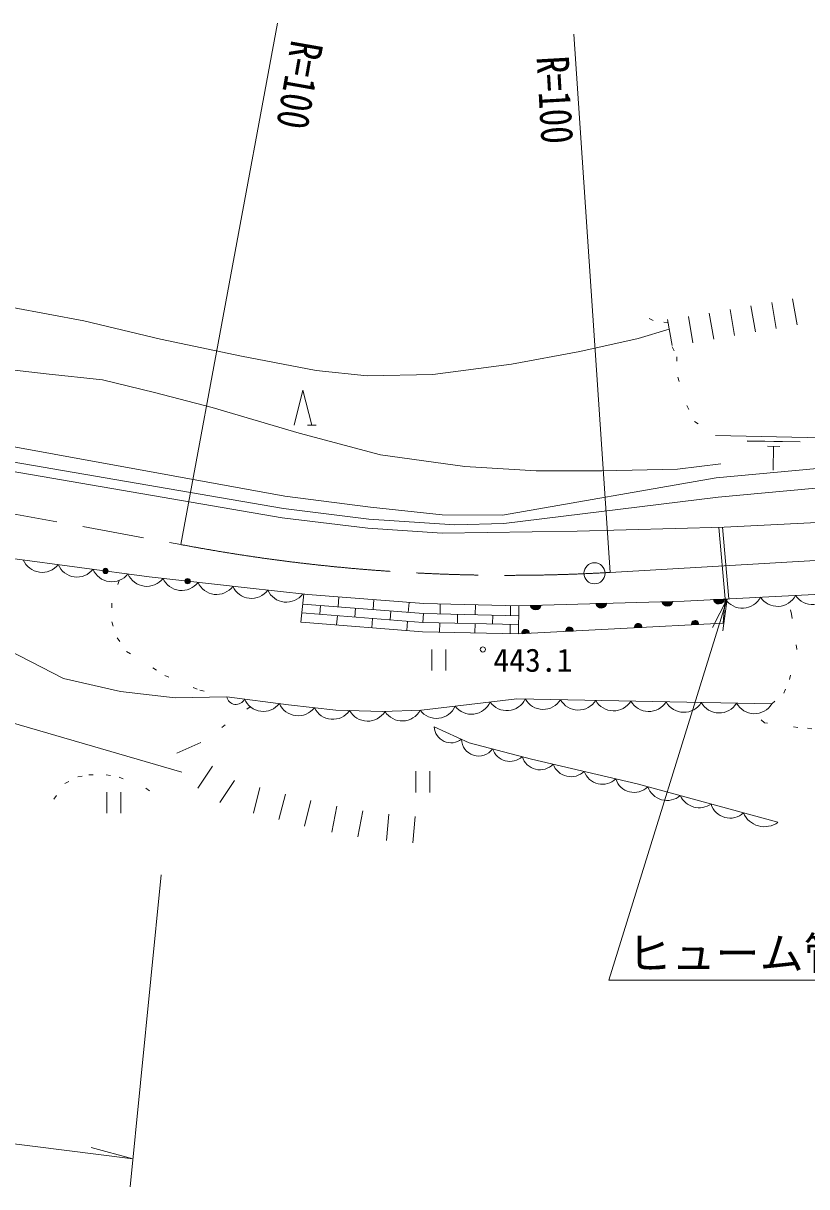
# Model space of a CAD drawing. Units: millimetres at full size, sheet at 1:1000; details may follow other scales. Extents: x 40000 to 680000, y 20000 to 380000.
# Drawn here: x 332239 to 376736, y 241249 to 307323 of the extents above; entities that cross this region are included whole.
import ezdxf
from ezdxf.enums import TextEntityAlignment as Align

# ---------------------------------------------------------------- set-up
doc = ezdxf.new("R2010")
doc.units = ezdxf.units.MM
doc.header["$LTSCALE"] = 1000
for name, pattern in [('CHAIN', [18.5, 12, -1.5, 3.5, -1.5]), ('DASHED', [7.5, 6, -1.5]), ('DOTTED', [1.75, 0.25, -1.5])]:
    doc.linetypes.add(name, pattern=pattern)
for name, color, linetype, lineweight in [('M-BGD', 7, 'Continuous', 13), ('M-BMK', 2, 'CHAIN', 13), ('M-BMK-SRVR', 3, 'Continuous', 13), ('M-STR-HTXT', 7, 'Continuous', 13)]:
    doc.layers.add(name, color=color, linetype=linetype, lineweight=lineweight)
doc.styles.add('ＭＳ ゴシック', font='')
doc.styles.get('ＭＳ ゴシック').set_extended_font_data('MS Gothic')

# ---------------------------------------------------------------- blocks, each defined once
blk = doc.blocks.new('open_arrow')
at = {"color": 0, "linetype": 'Continuous', "lineweight": -2}
blk.add_lwpolyline([(7.5, 1.25), (0, 0), (7.5, -1.25)], dxfattribs=at)

msp = doc.modelspace()

# ---------------------------------------------------------------- hatches: boundary and pattern name
at = {"layer": 'M-BGD'}
for points in [[(336762, 276240, -1), (337059, 276200, -1)], [(336762, 276240, -0.41421), (336931, 276369, -0.41421), (337059, 276200, -1)], [(341422, 275659, -1), (341720, 275619, -1)], [(341422, 275659, -0.41421), (341591, 275788, -0.41421), (341720, 275619, -1)], [(361030, 274264), (361655, 274282, -0.84072)], [(361030, 274264), (361655, 274282, -0.84072)], [(364761, 274368), (365387, 274386, -0.84072)], [(364761, 274368), (365387, 274386, -0.84072)], [(368508, 274472), (369134, 274490, -0.84072)], [(368508, 274472), (369134, 274490, -0.84072)], [(371437, 274593), (372062, 274624, -0.84072)], [(371437, 274593), (372062, 274624, -0.84072)], [(360565, 272657, -0.4608), (360754, 272902, -0.4608), (360967, 272678)], [(360565, 272657, -0.4608), (360754, 272902, -0.4608), (360967, 272678)], [(363063, 272788, -0.4608), (363251, 273033, -0.4608), (363464, 272809)], [(363063, 272788, -0.4608), (363251, 273033, -0.4608), (363464, 272809)], [(366965, 272992, -0.4608), (367153, 273238, -0.4608), (367366, 273013)], [(366965, 272992, -0.4608), (367153, 273238, -0.4608), (367366, 273013)], [(370195, 273162, -0.4608), (370383, 273407, -0.4608), (370596, 273183)], [(370195, 273162, -0.4608), (370383, 273407, -0.4608), (370596, 273183)]]:
    msp.add_hatch(color=256, dxfattribs=at).paths.add_polyline_path(points)

# ---------------------------------------------------------------- linework, layer by layer
for p, q in [((375004, 289991), (374752, 291470)), ((375004, 289991), (374752, 291470)), ((376187, 290193), (375935, 291672)), ((376187, 290193), (375935, 291672)), ((371455, 289386), (371203, 290865)), ((371455, 289386), (371203, 290865)), ((372638, 289588), (372386, 291067)), ((372638, 289588), (372386, 291067)), ((373821, 289790), (373569, 291268)), ((373821, 289790), (373569, 291268)), ((369084, 289016), (368832, 290495)), ((369084, 289016), (368832, 290495)), ((370272, 289184), (370020, 290663)), ((370272, 289184), (370020, 290663)), ((348373, 284493), (348873, 284493)), ((348373, 284493), (348873, 284493)), ((376354, 283543), (373354, 283600)), ((376354, 283543), (373354, 283599)), ((375199, 283295), (374499, 283308)), ((375199, 283295), (374499, 283308)), ((374849, 283301), (374824, 281952)), ((374849, 283301), (374824, 281951)), ((348166, 274911), (347995, 273320)), ((348166, 274911), (347995, 273320)), ((349081, 273757), (349119, 274256)), ((349081, 273757), (349119, 274255)), ((350116, 274178), (350161, 274748)), ((350116, 274178), (350161, 274748)), ((352110, 274022), (352155, 274592)), ((352110, 274022), (352155, 274592)), ((354104, 273866), (354149, 274436)), ((354104, 273866), (354149, 274436)), ((355909, 273777), (355922, 274349)), ((355909, 273777), (355922, 274349)), ((357908, 273731), (357921, 274303)), ((357908, 273731), (357921, 274303)), ((359908, 273685), (359921, 274257)), ((359908, 273685), (359921, 274257)), ((360394, 274246), (360357, 272646)), ((360394, 274246), (360357, 272646)), ((361655, 274282), (361030, 274264)), ((361655, 274282), (361030, 274264)), ((365387, 274386), (364761, 274368)), ((365387, 274386), (364761, 274368)), ((369134, 274490), (368508, 274472)), ((369134, 274490), (368508, 274472)), ((372062, 274624), (371437, 274593)), ((372062, 274624), (371437, 274593)), ((371996, 273256), (372109, 274627)), ((371996, 273256), (372109, 274627)), ((350036, 273152), (350077, 273679)), ((350036, 273152), (350077, 273679)), ((351074, 273601), (351113, 274100)), ((351074, 273601), (351113, 274100)), ((353068, 273445), (353107, 273944)), ((353068, 273445), (353107, 273944)), ((354938, 273299), (354963, 273799)), ((354938, 273299), (354963, 273799)), ((356897, 273254), (356908, 273754)), ((356897, 273254), (356908, 273754)), ((358896, 273208), (358908, 273708)), ((358896, 273208), (358908, 273708)), ((352030, 272997), (352071, 273523)), ((352030, 272997), (352071, 273523)), ((354024, 272841), (354065, 273367)), ((354024, 272841), (354065, 273367)), ((355885, 272749), (355897, 273277)), ((355885, 272749), (355897, 273277)), ((357884, 272703), (357897, 273231)), ((357884, 272703), (357897, 273231)), ((359884, 272657), (359896, 273185)), ((359884, 272657), (359896, 273185)), ((360357, 272646), (371996, 273256)), ((360357, 272646), (371996, 273256)), ((366965, 272992), (367366, 273013)), ((366965, 272992), (367366, 273013)), ((370195, 273162), (370596, 273183)), ((370195, 273162), (370596, 273183)), ((360565, 272657), (360967, 272678)), ((360565, 272657), (360967, 272678)), ((363063, 272788), (363464, 272809)), ((363063, 272788), (363464, 272809)), ((355442, 271765), (355442, 270565)), ((355442, 271765), (355442, 270565)), ((356242, 271765), (356242, 270565)), ((356242, 271765), (356242, 270565)), ((342330, 266476), (340957, 265874)), ((342330, 266476), (340957, 265874)), ((342979, 265141), (342153, 263889)), ((342979, 265141), (342153, 263889)), ((344231, 264315), (343405, 263063)), ((344231, 264315), (343405, 263063)), ((354538, 264841), (354538, 263641)), ((354538, 264841), (354538, 263641)), ((355338, 264841), (355338, 263641)), ((355338, 264841), (355338, 263641)), ((336984, 263665), (336984, 262465)), ((336984, 263664), (336984, 262464)), ((337784, 263665), (337784, 262465)), ((337784, 263664), (337784, 262464)), ((345670, 263915), (345306, 262460)), ((345670, 263915), (345306, 262460)), ((347125, 263551), (346761, 262096)), ((347125, 263551), (346761, 262096)), ((348580, 263187), (348216, 261732)), ((348580, 263187), (348216, 261732)), ((350046, 262868), (349768, 261394)), ((350046, 262868), (349768, 261394)), ((351520, 262590), (351242, 261116)), ((351520, 262590), (351242, 261116)), ((353007, 262407), (352871, 260913)), ((353007, 262407), (352871, 260913)), ((354501, 262271), (354365, 260777)), ((354501, 262271), (354365, 260777))]:
    msp.add_line(p, q, dxfattribs=at)
at = {"layer": 'M-BGD', "linetype": 'DASHED'}
for p, q in [((371751, 278693), (372109, 274627)), ((371751, 278693), (372109, 274627)), ((371951, 278699), (372309, 274637)), ((371951, 278699), (372309, 274637))]:
    msp.add_line(p, q, dxfattribs=at)
at = {"layer": 'M-BGD', "linetype": 'DOTTED'}
msp.add_line((345130, 268508), (342330, 266476), dxfattribs=at)
msp.add_line((345130, 268508), (342330, 266476), dxfattribs=at)
at = {"layer": 'M-BGD'}
for points in [[(283193, 294358), (303054, 291190), (307572, 287656), (347092, 280468), (351960, 279840), (356039, 279414), (359453, 279392), (371583, 281505), (382049, 282465), (396288, 284643), (403533, 286212), (410136, 287956), (415695, 288227), (431473, 288133), (451288, 287511)], [(283193, 294358), (303054, 291190), (307572, 287656), (347092, 280468), (351960, 279840), (356039, 279414), (359453, 279392), (371583, 281505), (382049, 282465), (396288, 284643), (403533, 286212), (410136, 287956), (415695, 288227), (431473, 288133), (451288, 287510)], [(283279, 293231), (301850, 290285), (307146, 286613), (347011, 279758), (351863, 279165), (356741, 278842), (359535, 278915), (371700, 280411), (382182, 281372), (396487, 283560), (403790, 285142), (410305, 286863), (415719, 287127), (431453, 287033), (451281, 286410)], [(283279, 293231), (301850, 290285), (307146, 286613), (347011, 279758), (351863, 279165), (356741, 278842), (359535, 278915), (371700, 280411), (382182, 281372), (396487, 283560), (403790, 285142), (410305, 286863), (415719, 287127), (431453, 287033), (451281, 286410)], [(305963, 292972), (308046, 292790), (311306, 292513), (316526, 292177), (321659, 291803), (326542, 291602), (331628, 291190), (335679, 290422), (340036, 289377), (344641, 288426), (348875, 287610), (351771, 287303), (355494, 287371), (359966, 287965), (363842, 288675), (367162, 289423), (368925, 289945)], [(305963, 292972), (308046, 292790), (311306, 292512), (316526, 292177), (321659, 291803), (326542, 291602), (331628, 291190), (335679, 290422), (340036, 289377), (344641, 288426), (348875, 287610), (351771, 287303), (355494, 287371), (359966, 287965), (363842, 288675), (367162, 289423), (368925, 289945)], [(371560, 283903), (377624, 283789), (381959, 284014), (387496, 284812), (394238, 285984), (418576, 291783)], [(371560, 283903), (377624, 283789), (381959, 284014), (387496, 284812), (394238, 285984), (418576, 291783)], [(307558, 289704), (309733, 289386), (313543, 289004), (318271, 288509), (323403, 288140), (327325, 287916), (330395, 287777), (333536, 287413), (336732, 287068), (339687, 286359), (342973, 285494), (347912, 284046), (352520, 282815), (357319, 282153), (361378, 281904), (365093, 281904), (369392, 281995), (371854, 282311)], [(307558, 289704), (309733, 289386), (313543, 289004), (318271, 288509), (323403, 288140), (327325, 287916), (330395, 287777), (333536, 287413), (336732, 287068), (339687, 286359), (342973, 285494), (347912, 284046), (352520, 282815), (357319, 282153), (361378, 281904), (365093, 281904), (369392, 281995), (371854, 282311)], [(307146, 286613), (308116, 285914), (346935, 279239), (351813, 278642), (356040, 278362), (363699, 278471), (372045, 278701), (386393, 279417), (391999, 279622), (415515, 285126), (430742, 284722), (444768, 284161), (444714, 282807), (454641, 283233), (472214, 283877), (484636, 284469), (494376, 284985)], [(307146, 286613), (308116, 285914), (346935, 279239), (351813, 278642), (356040, 278362), (363699, 278471), (372045, 278701), (386393, 279417), (391999, 279622), (415515, 285126), (430742, 284722), (444768, 284161), (444714, 282807), (454641, 283233), (472214, 283877), (484636, 284469), (494376, 284985)], [(347623, 284493), (348123, 286493), (348623, 284493)], [(347623, 284493), (348123, 286493), (348623, 284493)], [(285851, 284108), (311911, 280192), (331471, 276953), (339398, 275885), (344962, 275255), (348409, 274885), (354992, 274370), (360379, 274246), (369769, 274508), (384964, 275282), (413694, 276694), (419789, 276888), (422720, 276782), (423993, 276573)], [(285851, 284108), (311911, 280192), (331471, 276952), (339398, 275885), (344962, 275255), (348409, 274884), (354992, 274370), (360379, 274246), (369769, 274508), (384964, 275282), (413694, 276694), (419789, 276887), (422720, 276782), (423993, 276573)], [(341251, 264797), (330485, 267922), (326279, 270096), (323211, 273376), (321234, 274826), (318205, 275587), (311538, 276097), (299674, 278169), (288176, 280534)], [(341251, 264797), (330485, 267922), (326279, 270096), (323211, 273376), (321234, 274826), (318205, 275587), (311538, 276097), (299674, 278169), (288176, 280534)], [(307767, 280274), (311978, 278215), (315170, 277654), (320561, 277549), (322666, 277151), (325690, 275635), (331404, 271715), (334525, 270110), (337770, 269368), (340861, 269020), (343795, 269073)], [(307767, 280274), (311978, 278215), (315170, 277654), (320561, 277549), (322666, 277151), (325690, 275635), (331404, 271715), (334525, 270110), (337770, 269368), (340861, 269020), (343795, 269073)], [(348105, 274342), (348356, 274315), (354963, 273799), (360381, 273674)], [(348105, 274342), (348356, 274315), (354963, 273799), (360381, 273674)], [(348052, 273845), (348310, 273817), (354938, 273299), (360369, 273174)], [(348052, 273845), (348310, 273817), (354938, 273299), (360369, 273174)], [(347995, 273320), (348261, 273291), (354911, 272771), (360357, 272646)], [(347995, 273320), (348261, 273291), (354911, 272771), (360357, 272646)], [(343795, 269073), (347312, 268623), (349984, 268309), (352635, 268231), (354852, 268309), (360272, 268958), (374748, 268664)], [(343795, 269073), (347312, 268623), (349984, 268309), (352635, 268231), (354852, 268309), (360272, 268958), (374748, 268664)], [(375098, 261944), (367099, 264130), (361100, 265540), (357568, 266462), (355576, 267361)], [(375098, 261944), (367099, 264130), (361100, 265540), (357568, 266462), (355576, 267361)]]:
    msp.add_lwpolyline(points, dxfattribs=at)
at = {"layer": 'M-BGD', "linetype": 'DOTTED'}
for points in [[(368864, 290306), (368020, 290444), (366872, 291005)], [(368864, 290306), (368020, 290444), (366872, 291005)], [(369095, 288949), (369354, 288380), (369413, 287222), (369925, 285622), (370364, 284716), (371560, 283903)], [(369095, 288949), (369354, 288380), (369413, 287222), (369925, 285622), (370364, 284716), (371560, 283903)], [(337681, 275679), (337269, 274383), (337269, 273328), (337576, 272417), (338109, 271651), (340282, 270285), (342261, 269444), (343795, 269073)], [(337681, 275679), (337269, 274383), (337269, 273328), (337576, 272417), (338109, 271651), (340282, 270285), (342261, 269444), (343795, 269073)], [(374748, 268664), (375432, 269282), (375764, 270056), (376175, 271780), (375875, 273772), (375711, 274396)], [(374748, 268664), (375432, 269282), (375764, 270056), (376175, 271780), (375875, 273772), (375711, 274396)], [(380605, 267311), (378763, 267076), (376232, 267338), (374344, 267601), (373737, 268113)], [(380605, 267311), (378763, 267076), (376232, 267338), (374344, 267600), (373737, 268113)], [(333980, 263268), (334596, 264158), (335346, 264525), (335963, 264641), (336945, 264635), (337690, 264513), (339209, 263879), (339942, 263298)], [(333980, 263268), (334596, 264158), (335346, 264525), (335963, 264641), (336945, 264635), (337690, 264513), (339209, 263879), (339942, 263298)]]:
    msp.add_lwpolyline(points, dxfattribs=at)
at = {"layer": 'M-BGD'}
for centre in [(336911, 276220), (336911, 276220), (341571, 275639), (341571, 275639), (358343, 271762), (358343, 271762)]:
    msp.add_circle(centre, 150, dxfattribs=at)
for centre, radius, start, end in [((333309, 277299), 1160, 202.81626, 321.84588), ((333309, 277299), 1160, 202.81626, 321.84588), ((335291, 277032), 1160, 202.81626, 321.84588), ((335291, 277032), 1160, 202.81626, 321.84588), ((337273, 276765), 1160, 202.81626, 321.84588), ((337273, 276765), 1160, 202.81626, 321.84588), ((339256, 276513), 1167, 203.47259, 322.13408), ((339256, 276513), 1167, 203.47259, 322.13408), ((341237, 276269), 1160, 204.02579, 323.05541), ((341237, 276269), 1160, 204.02579, 323.05541), ((343218, 276031), 1149, 203.56121, 323.25146), ((343218, 276031), 1149, 203.56121, 323.25146), ((345195, 275822), 1160, 204.3476, 323.37722), ((345195, 275822), 1160, 204.3476, 323.37722), ((347184, 275608), 1160, 204.3476, 323.37722), ((347184, 275608), 1160, 204.3476, 323.37722), ((377073, 275469), 1160, 213.40231, 332.43193), ((377073, 275469), 1160, 213.40231, 332.43193), ((361341, 274327), 318, 191.48658, 351.70432), ((361341, 274327), 318, 191.48658, 351.70432), ((365073, 274431), 318, 191.48658, 351.70432), ((365073, 274431), 318, 191.48658, 351.70432), ((368820, 274536), 318, 191.48658, 351.70432), ((368820, 274536), 318, 191.48658, 351.70432), ((371746, 274663), 318, 192.80826, 353.02599), ((371746, 274663), 318, 192.80826, 353.02599), ((373078, 275266), 1160, 213.40231, 332.43193), ((373078, 275266), 1160, 213.40231, 332.43193), ((375076, 275367), 1160, 213.40231, 332.43193), ((375076, 275367), 1160, 213.40231, 332.43193), ((360764, 272699), 203, 354.03815, 191.96154), ((360764, 272699), 203, 354.03815, 191.96154), ((363262, 272830), 203, 354.03815, 191.96154), ((363262, 272830), 203, 354.03815, 191.96154), ((367164, 273035), 203, 354.03815, 191.96154), ((367164, 273035), 203, 354.03815, 191.96154), ((370394, 273204), 203, 354.03815, 191.96154), ((370394, 273204), 203, 354.03815, 191.96154), ((344321, 269175), 536, 190.97808, 334.4363), ((344321, 269175), 536, 190.97808, 334.4363), ((345870, 269401), 1160, 203.19238, 322.222), ((345870, 269401), 1160, 203.19238, 322.222), ((359704, 269450), 1162, 215.43975, 334.3885), ((359704, 269450), 1162, 215.43975, 334.3885), ((361763, 269516), 1160, 209.32332, 328.35294), ((361763, 269516), 1160, 209.32332, 328.35294), ((347852, 269157), 1162, 203.66187, 322.60111), ((347852, 269157), 1162, 203.66187, 322.60111), ((349823, 268959), 1164, 205.85883, 324.66977), ((349823, 268959), 1164, 205.85883, 324.66977), ((351793, 268860), 1171, 209.36844, 327.81992), ((351793, 268860), 1171, 209.36844, 327.81992), ((353762, 268860), 1160, 212.51728, 331.5469), ((353762, 268860), 1160, 212.51728, 331.5469), ((355708, 269010), 1162, 217.19242, 336.11314), ((355708, 269010), 1162, 217.19242, 336.11314), ((357694, 269242), 1160, 217.30509, 336.33471), ((357694, 269242), 1160, 217.30509, 336.33471), ((363763, 269476), 1160, 209.32332, 328.35294), ((363763, 269476), 1160, 209.32332, 328.35294), ((365762, 269435), 1160, 209.32332, 328.35294), ((365762, 269435), 1160, 209.32332, 328.35294), ((367762, 269395), 1160, 209.32332, 328.35294), ((367762, 269395), 1160, 209.32332, 328.35294), ((369761, 269354), 1160, 209.32332, 328.35294), ((369761, 269354), 1160, 209.32332, 328.35294), ((371761, 269313), 1160, 209.32332, 328.35294), ((371761, 269313), 1160, 209.32332, 328.35294), ((373761, 269273), 1160, 209.32332, 328.35294), ((373761, 269273), 1160, 209.32332, 328.35294), ((356538, 267422), 964, 183.60551, 307.82045), ((356538, 267422), 964, 183.60551, 307.82045), ((358097, 266675), 968, 180.86591, 324.84249), ((358097, 266675), 968, 180.86591, 324.84249), ((359879, 266453), 1046, 198.66696, 312.07383), ((359879, 266452), 1046, 198.66696, 312.07383), ((361581, 265972), 1044, 196.49559, 316.21033), ((361581, 265972), 1044, 196.49559, 316.21033), ((363350, 265609), 1077, 199.4474, 314.09118), ((363350, 265609), 1077, 199.4474, 314.09118), ((365132, 265200), 1095, 199.46156, 314.07702), ((365132, 265200), 1095, 199.46156, 314.07702), ((366933, 264730), 1087, 196.92405, 315.2331), ((366933, 264730), 1087, 196.92405, 315.2331), ((368804, 264352), 1166, 199.42393, 310.00405), ((368804, 264352), 1166, 199.42393, 310.00405), ((370632, 263962), 1190, 204.99818, 304.4298), ((370632, 263962), 1190, 204.99818, 304.4298), ((372380, 263301), 1122, 196.6377, 312.79028), ((372380, 263301), 1122, 196.6377, 312.79028), ((374335, 262997), 1301, 203.50731, 305.92068), ((374335, 262997), 1301, 203.50731, 305.92068)]:
    msp.add_arc(centre, radius, start, end, dxfattribs=at)
at = {"layer": 'M-BMK'}
for p, q in [((231361, 297852), (341186, 277719)), ((231361, 297852), (341186, 277719)), ((365572, 276136), (516556, 284847)), ((365572, 276136), (516556, 284847))]:
    msp.add_line(p, q, dxfattribs=at)
msp.add_arc((359811, 375970), 100000, 259.26646, 273.30295, dxfattribs=at)
msp.add_arc((359811, 375970), 100000, 259.26646, 273.30295, dxfattribs=at)
at = {"layer": 'M-BMK-SRVR'}
msp.add_circle((364681, 276088), 600, dxfattribs=at)
msp.add_circle((364681, 276088), 600, dxfattribs=at)
at = {"layer": 'M-STR-HTXT'}
for p, q in [((346678, 307323), (341186, 277719)), ((346678, 307323), (341186, 277719)), ((363501, 306698), (365572, 276136)), ((363501, 306698), (365572, 276136)), ((340062, 258968), (338304, 241249)), ((340062, 258968), (338304, 241249)), ((257391, 253118), (338461, 242824)), ((257391, 253118), (338461, 242824)), ((338461, 242824), (336092, 243469)), ((338461, 242824), (336092, 243469))]:
    msp.add_line(p, q, dxfattribs=at)
msp.add_lwpolyline([(372209, 274632), (365495, 252986), (400657, 252986)], dxfattribs=at)
msp.add_lwpolyline([(372209, 274632), (365495, 252986), (400657, 252986)], dxfattribs=at)

# ---------------------------------------------------------------- block references
at = {"layer": 'M-STR-HTXT', "xscale": 240, "yscale": 240, "rotation": 252.8}
msp.add_blockref('open_arrow', (372209, 274632), dxfattribs=at)
msp.add_blockref('open_arrow', (372209, 274632), dxfattribs=at)

# ---------------------------------------------------------------- texts
at = {"layer": 'M-BGD', "style": 'ＭＳ ゴシック'}
msp.add_text('443.1', height=1320, dxfattribs=at).set_placement((358941, 271154), align=Align.MIDDLE_LEFT)
msp.add_text('443.1', height=1320, dxfattribs=at).set_placement((358941, 271154), align=Align.MIDDLE_LEFT)
at = {"layer": 'M-STR-HTXT', "style": 'ＭＳ ゴシック', "width": 0.8}
for rotation, p in [(260.028, (349280, 306109)), (260.028, (349280, 306109)), (273.295, (363222, 305512)), (273.295, (363222, 305512))]:
    msp.add_text('R=100', height=1833, rotation=rotation, dxfattribs=at).set_placement(p, align=Align.TOP_LEFT)
at = {"layer": 'M-STR-HTXT', "style": 'ＭＳ ゴシック'}
msp.add_text('ヒューム管 L=4.8φ200', height=1833, dxfattribs=at).set_placement((366560, 253040), align=Align.BOTTOM_LEFT)
msp.add_text('ヒューム管 L=4.8φ200', height=1833, dxfattribs=at).set_placement((366560, 253040), align=Align.BOTTOM_LEFT)

doc.saveas('drawing.dxf')
